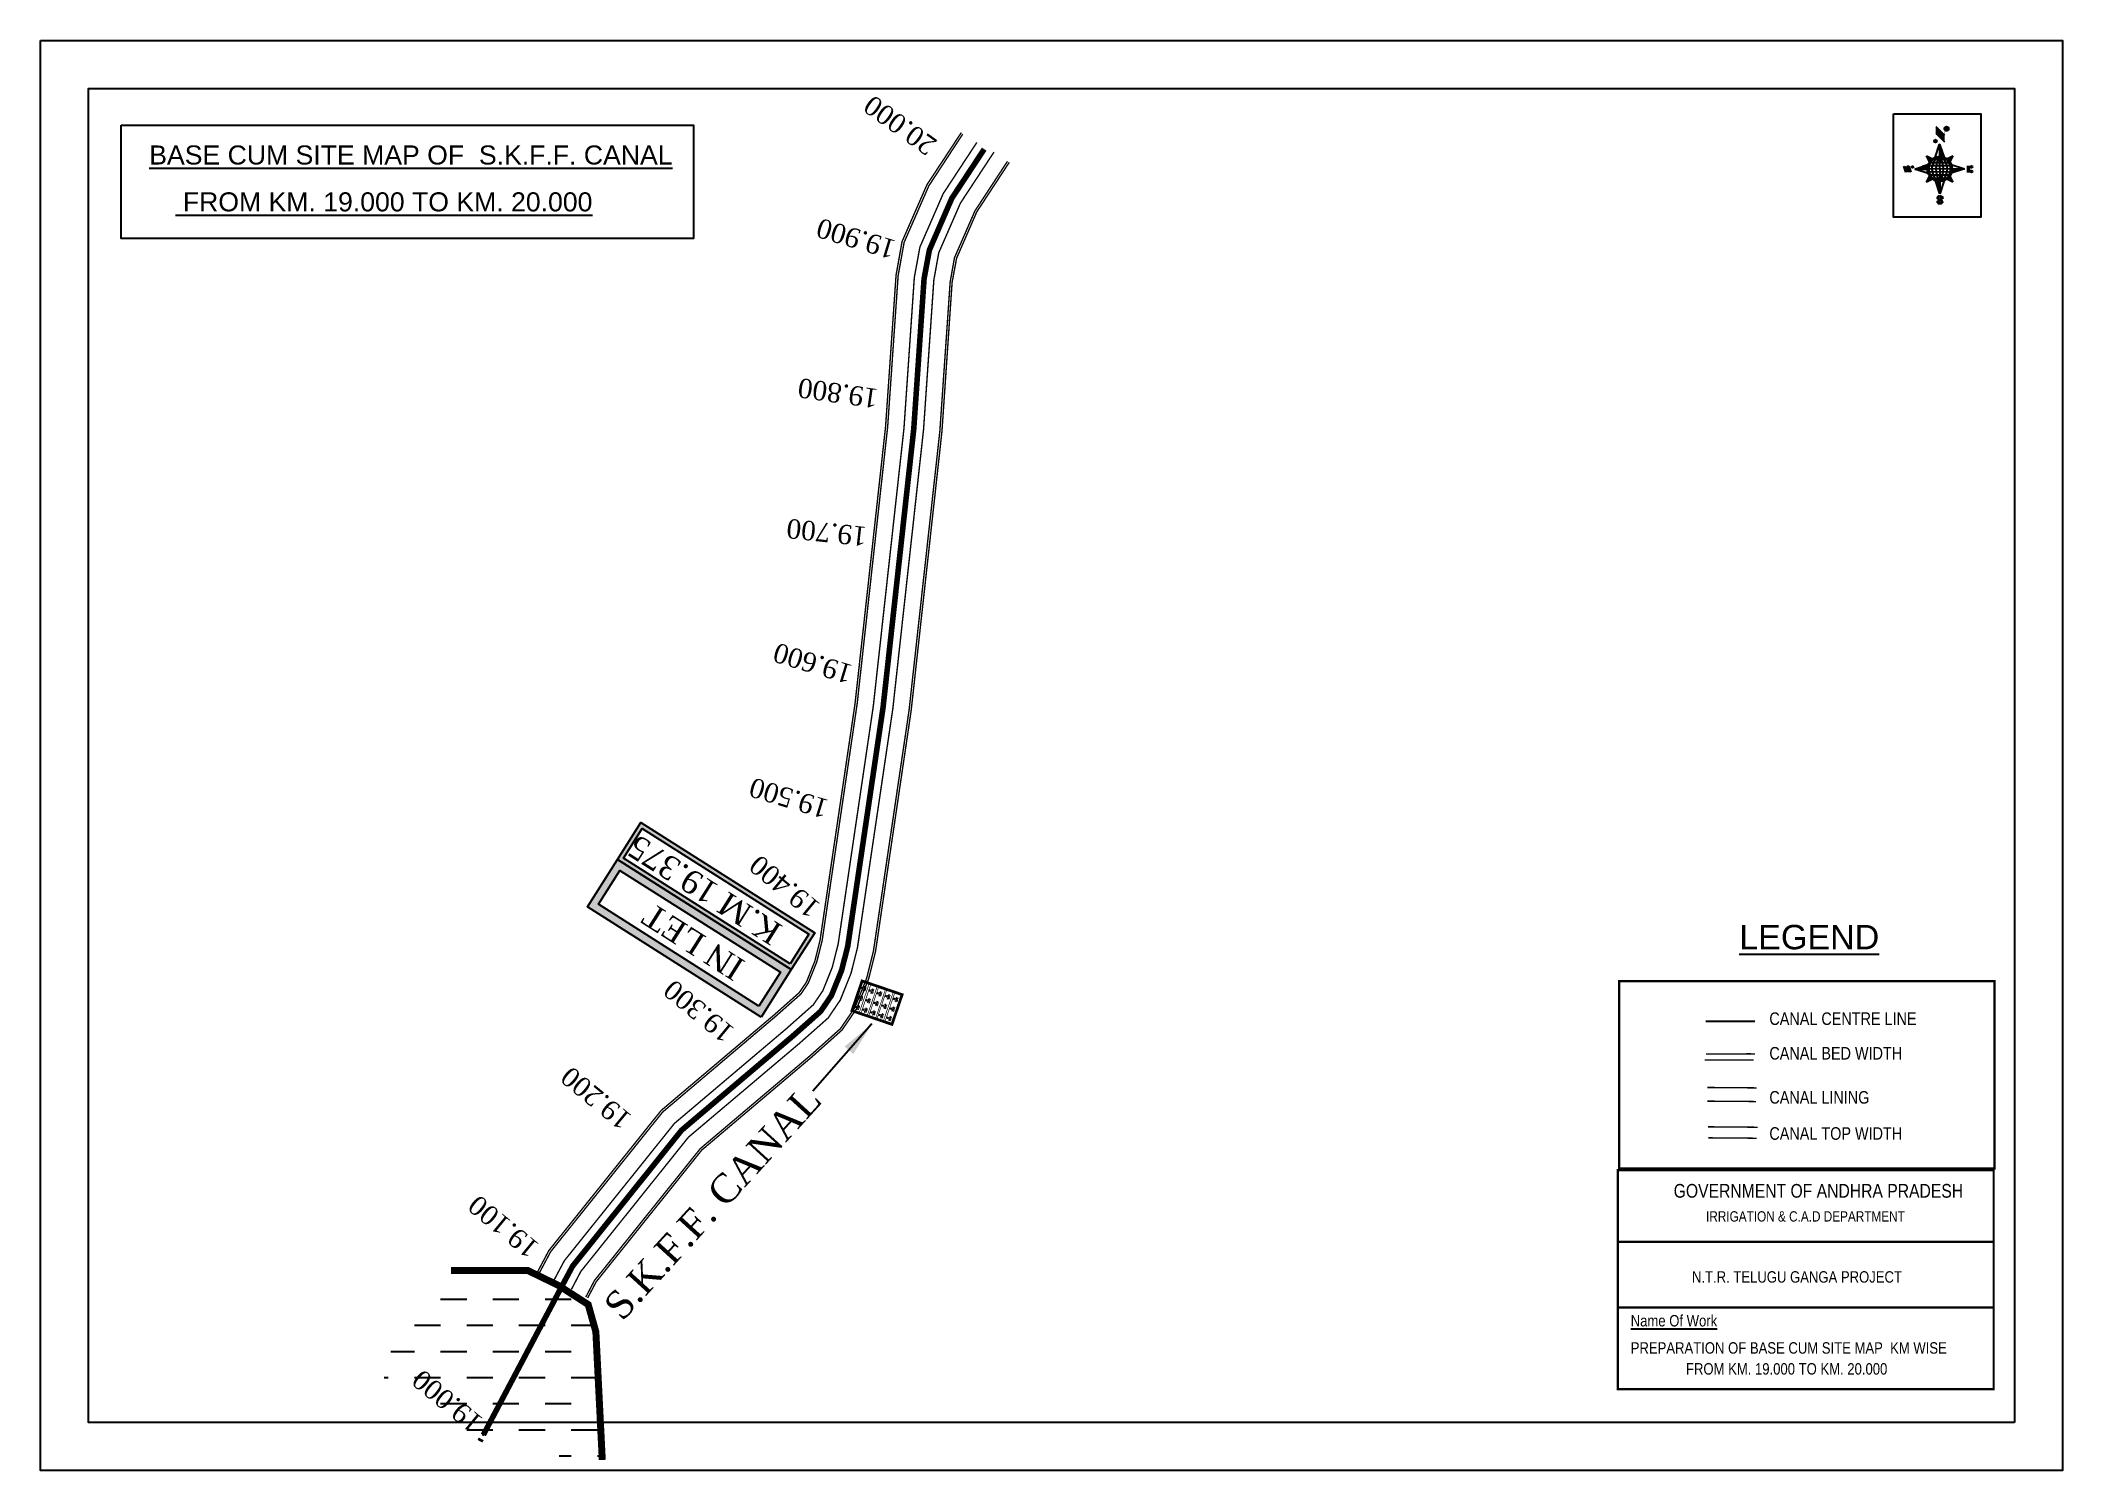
# Model space of a CAD drawing. Header units: inches. Extents: x 12 to 1462, y 11 to 1036.
import ezdxf
from ezdxf.enums import TextEntityAlignment as Align

# ---------------------------------------------------------------- set-up
doc = ezdxf.new("R2010")
doc.units = ezdxf.units.IN
doc.header["$MEASUREMENT"] = 0
for name, color, linetype in [('AQUADUCT', 1, 'Continuous'), ('bed with', 5, 'Continuous'), ('BLOCK', 7, 'Continuous'), ('bord', 1, 'Continuous'), ('C LINE COO', 6, 'Continuous'), ('cahnige', 7, 'Continuous'), ('FRAME 025', 7, 'Continuous'), ('KaluvayaLake_Utm44', 7, 'Continuous'), ('lining', 4, 'Continuous'), ('TABLE', 7, 'Continuous'), ('TEXT', 7, 'Continuous'), ('TITLEBLOCK', 7, 'Continuous'), ('top of bund', 1, 'Continuous'), ('V', 6, 'Continuous'), ('ZSTU', 7, 'Continuous')]:
    doc.layers.add(name, color=color, linetype=linetype)
doc.styles.add('5mm', font='times.ttf', dxfattribs={"height": 3})
doc.styles.add('A', font='arial.ttf')
doc.styles.add('ARIALN', font='ARIALN.TTF')
doc.styles.get("Standard").update_dxf_attribs({"font": 'arial.ttf'})
doc.dimstyles.get("Standard").update_dxf_attribs({"dimtxt": 0.18, "dimasz": 0.18, "dimexe": 0.18, "dimexo": 0.0625, "dimgap": 0.09, "dimtad": 0, "dimtih": 1, "dimtoh": 1, "dimdec": 4, "dimzin": 0, "dimdsep": 46, "dimtxsty": 'Standard', "dimcen": 0.09, "dimadec": 0, "dimazin": 0, "dimtfac": 1, "dimtdec": 4, "dimtofl": 0, "dimtmove": 0, "dimatfit": 3, "dimfxl": 1, "dimtolj": 1, "dimtzin": 0, "dimarcsym": 0})
pattern_1 = [(267.297113149, (-8720374.938, 50637915.138), (10.5367255337, -0.497431438), [])]
pattern_2 = [(357.297113149, (-8720374.938, 50637915.138), (0.497431438, 10.5367255337), [])]

# ---------------------------------------------------------------- blocks, each defined once
blk = doc.blocks.new('IN')
at = {"layer": 'ZSTU'}
for points in [[(319839.5, 1602417.4), (319839.6, 1602417.3), (319839.5, 1602417.1), (319839.3, 1602417.3)], [(319846.6, 1602417.4), (319846.8, 1602417.3), (319846.6, 1602417.1), (319846.4, 1602417.3)], [(319853.9, 1602417.4), (319854.1, 1602417.3), (319853.9, 1602417.1), (319853.7, 1602417.3)], [(319839.5, 1602411.6), (319839.6, 1602411.5), (319839.5, 1602411.3), (319839.3, 1602411.5)], [(319839.5, 1602405.5), (319839.6, 1602405.4), (319839.5, 1602405.2), (319839.3, 1602405.4)], [(319846.6, 1602411.6), (319846.8, 1602411.5), (319846.6, 1602411.3), (319846.4, 1602411.5)], [(319846.6, 1602405.5), (319846.8, 1602405.4), (319846.6, 1602405.2), (319846.4, 1602405.4)], [(319853.9, 1602411.6), (319854.1, 1602411.5), (319853.9, 1602411.3), (319853.7, 1602411.5)], [(319853.9, 1602405.5), (319854.1, 1602405.4), (319853.9, 1602405.2), (319853.7, 1602405.4)], [(319839.5, 1602399.3), (319839.6, 1602399.1), (319839.5, 1602398.9), (319839.3, 1602399.1)], [(319839.5, 1602393.2), (319839.6, 1602393), (319839.5, 1602392.8), (319839.3, 1602393)], [(319846.6, 1602399.3), (319846.8, 1602399.1), (319846.6, 1602398.9), (319846.4, 1602399.1)], [(319846.6, 1602393.2), (319846.8, 1602393), (319846.6, 1602392.8), (319846.4, 1602393)], [(319853.9, 1602399.3), (319854.1, 1602399.1), (319853.9, 1602398.9), (319853.7, 1602399.1)], [(319853.9, 1602393.2), (319854.1, 1602393), (319853.9, 1602392.8), (319853.7, 1602393)]]:
    blk.add_hatch(color=4, dxfattribs=at).paths.add_polyline_path(points)
at = {"layer": 'ZSTU', "color": 9, "const_width": 2}
blk.add_lwpolyline([(319836.1, 1602418.7), (319858.6, 1602418.7), (319858.6, 1602388.4), (319836.1, 1602388.4)], close=True, dxfattribs=at)
at = {"layer": 'ZSTU', "color": 4, "const_width": 0.5}
for points in [[(319839.5, 1602417.1), (319838.5, 1602416.1)], [(319839.5, 1602417.1), (319840.5, 1602416.1)], [(319839.5, 1602414.2), (319839.5, 1602416.7)], [(319846.6, 1602417.1), (319845.6, 1602416.1)], [(319846.6, 1602417.1), (319847.7, 1602416.1)], [(319846.6, 1602414.2), (319846.6, 1602416.7)], [(319853.9, 1602417.1), (319852.9, 1602416.1)], [(319853.9, 1602417.1), (319855, 1602416.1)], [(319853.9, 1602414.2), (319853.9, 1602416.7)], [(319839.5, 1602411.3), (319838.5, 1602410.3)], [(319839.5, 1602405.2), (319838.5, 1602404.2)], [(319839.5, 1602411.3), (319840.5, 1602410.3)], [(319839.5, 1602408.4), (319839.5, 1602410.9)], [(319839.5, 1602405.2), (319840.5, 1602404.2)], [(319839.5, 1602402.3), (319839.5, 1602404.9)], [(319846.6, 1602411.3), (319845.6, 1602410.3)], [(319846.6, 1602405.2), (319845.6, 1602404.2)], [(319846.6, 1602411.3), (319847.7, 1602410.3)], [(319846.6, 1602405.2), (319847.7, 1602404.2)], [(319846.6, 1602408.4), (319846.6, 1602410.9)], [(319846.6, 1602402.3), (319846.6, 1602404.9)], [(319853.9, 1602411.3), (319852.9, 1602410.3)], [(319853.9, 1602405.2), (319852.9, 1602404.2)], [(319853.9, 1602411.3), (319855, 1602410.3)], [(319853.9, 1602408.4), (319853.9, 1602410.9)], [(319853.9, 1602405.2), (319855, 1602404.2)], [(319853.9, 1602402.3), (319853.9, 1602404.9)], [(319839.5, 1602398.9), (319838.5, 1602397.9)], [(319839.5, 1602392.8), (319838.5, 1602391.9)], [(319839.5, 1602398.9), (319840.5, 1602397.9)], [(319839.5, 1602396.1), (319839.5, 1602398.6)], [(319839.5, 1602392.8), (319840.5, 1602391.8)], [(319839.5, 1602390), (319839.5, 1602392.5)], [(319846.6, 1602398.9), (319845.6, 1602397.9)], [(319846.6, 1602392.8), (319845.6, 1602391.9)], [(319846.6, 1602398.9), (319847.7, 1602397.9)], [(319846.6, 1602392.8), (319847.7, 1602391.8)], [(319846.6, 1602396.1), (319846.6, 1602398.6)], [(319846.6, 1602390), (319846.6, 1602392.5)], [(319853.9, 1602398.9), (319852.9, 1602397.9)], [(319853.9, 1602392.8), (319852.9, 1602391.9)], [(319853.9, 1602398.9), (319855, 1602397.9)], [(319853.9, 1602396.1), (319853.9, 1602398.6)], [(319853.9, 1602392.8), (319855, 1602391.8)], [(319853.9, 1602390), (319853.9, 1602392.5)]]:
    blk.add_lwpolyline(points, dxfattribs=at)
at = {"layer": 'ZSTU', "color": 4}
for points in [[(319839.5, 1602417.4), (319839.6, 1602417.3), (319839.5, 1602417.1), (319839.3, 1602417.3), (319839.5, 1602417.4)], [(319846.6, 1602417.4), (319846.8, 1602417.3), (319846.6, 1602417.1), (319846.4, 1602417.3), (319846.6, 1602417.4)], [(319853.9, 1602417.4), (319854.1, 1602417.3), (319853.9, 1602417.1), (319853.7, 1602417.3), (319853.9, 1602417.4)], [(319838.2, 1602415.2), (319838.2, 1602415.8)], [(319838.2, 1602409.4), (319838.2, 1602410)], [(319838.2, 1602403.3), (319838.2, 1602403.9)], [(319838.5, 1602414.2), (319838.5, 1602414.8)], [(319838.5, 1602408.4), (319838.5, 1602409)], [(319838.5, 1602402.3), (319838.5, 1602402.9)], [(319838.7, 1602409.4), (319838.7, 1602410)], [(319838.7, 1602403.3), (319838.7, 1602403.9)], [(319839.5, 1602411.6), (319839.6, 1602411.5), (319839.5, 1602411.3), (319839.3, 1602411.5), (319839.5, 1602411.6)], [(319839.5, 1602405.5), (319839.6, 1602405.4), (319839.5, 1602405.2), (319839.3, 1602405.4), (319839.5, 1602405.5)], [(319840, 1602415.2), (319840, 1602415.8)], [(319840, 1602409.4), (319840, 1602410)], [(319840, 1602403.3), (319840, 1602403.9)], [(319840.4, 1602414.3), (319840.4, 1602414.9)], [(319840.4, 1602408.5), (319840.4, 1602409.1)], [(319840.4, 1602402.4), (319840.4, 1602403)], [(319840.7, 1602415.3), (319840.7, 1602415.9)], [(319840.7, 1602409.5), (319840.7, 1602410.1)], [(319840.7, 1602403.4), (319840.7, 1602404)], [(319845.4, 1602415.2), (319845.4, 1602415.8)], [(319845.4, 1602409.4), (319845.4, 1602410)], [(319845.4, 1602403.3), (319845.4, 1602403.9)], [(319845.6, 1602414.2), (319845.6, 1602414.8)], [(319845.6, 1602408.4), (319845.6, 1602409)], [(319845.6, 1602402.3), (319845.6, 1602402.9)], [(319845.8, 1602415.2), (319845.8, 1602415.7)], [(319845.8, 1602409.4), (319845.8, 1602410)], [(319845.8, 1602403.3), (319845.8, 1602403.9)], [(319846.6, 1602411.6), (319846.8, 1602411.5), (319846.6, 1602411.3), (319846.4, 1602411.5), (319846.6, 1602411.6)], [(319846.6, 1602405.5), (319846.8, 1602405.4), (319846.6, 1602405.2), (319846.4, 1602405.4), (319846.6, 1602405.5)], [(319847.1, 1602415.2), (319847.1, 1602415.8)], [(319847.1, 1602409.4), (319847.1, 1602410)], [(319847.1, 1602403.3), (319847.1, 1602403.9)], [(319847.5, 1602414.3), (319847.5, 1602414.9)], [(319847.5, 1602408.5), (319847.5, 1602409.1)], [(319847.5, 1602402.4), (319847.5, 1602403)], [(319847.8, 1602415.3), (319847.8, 1602415.9)], [(319847.8, 1602409.5), (319847.8, 1602410.1)], [(319847.8, 1602403.4), (319847.8, 1602404)], [(319852.6, 1602415.2), (319852.6, 1602415.8)], [(319852.6, 1602409.4), (319852.6, 1602410)], [(319852.6, 1602403.3), (319852.6, 1602403.9)], [(319852.9, 1602414.2), (319852.9, 1602414.8)], [(319852.9, 1602408.4), (319852.9, 1602409)], [(319852.9, 1602402.3), (319852.9, 1602402.9)], [(319853.1, 1602415.2), (319853.1, 1602415.7)], [(319853.1, 1602409.4), (319853.1, 1602410)], [(319853.1, 1602403.3), (319853.1, 1602403.9)], [(319853.9, 1602411.6), (319854.1, 1602411.5), (319853.9, 1602411.3), (319853.7, 1602411.5), (319853.9, 1602411.6)], [(319853.9, 1602405.5), (319854.1, 1602405.4), (319853.9, 1602405.2), (319853.7, 1602405.4), (319853.9, 1602405.5)], [(319854.4, 1602415.2), (319854.4, 1602415.8)], [(319854.4, 1602409.4), (319854.4, 1602410)], [(319854.4, 1602403.3), (319854.4, 1602403.9)], [(319854.8, 1602414.3), (319854.8, 1602414.9)], [(319854.8, 1602408.5), (319854.8, 1602409.1)], [(319854.8, 1602402.4), (319854.8, 1602403)], [(319855.1, 1602415.3), (319855.1, 1602415.9)], [(319855.1, 1602409.5), (319855.1, 1602410.1)], [(319855.1, 1602403.4), (319855.1, 1602404)], [(319838.2, 1602397), (319838.2, 1602397.6)], [(319838.2, 1602391), (319838.2, 1602391.6)], [(319838.5, 1602396.1), (319838.5, 1602396.7)], [(319838.5, 1602390), (319838.5, 1602390.6)], [(319838.7, 1602397), (319838.7, 1602397.6)], [(319838.7, 1602390.9), (319838.7, 1602391.5)], [(319839.5, 1602399.3), (319839.6, 1602399.1), (319839.5, 1602398.9), (319839.3, 1602399.1), (319839.5, 1602399.3)], [(319839.5, 1602393.2), (319839.6, 1602393), (319839.5, 1602392.8), (319839.3, 1602393), (319839.5, 1602393.2)], [(319840, 1602397), (319840, 1602397.6)], [(319840, 1602391), (319840, 1602391.6)], [(319840.4, 1602396.2), (319840.4, 1602396.7)], [(319840.4, 1602390.1), (319840.4, 1602390.7)], [(319840.7, 1602397.1), (319840.7, 1602397.7)], [(319840.7, 1602391.1), (319840.7, 1602391.7)], [(319845.4, 1602397), (319845.4, 1602397.6)], [(319845.4, 1602391), (319845.4, 1602391.6)], [(319845.6, 1602396.1), (319845.6, 1602396.7)], [(319845.6, 1602390), (319845.6, 1602390.6)], [(319845.8, 1602397), (319845.8, 1602397.6)], [(319845.8, 1602390.9), (319845.8, 1602391.5)], [(319846.6, 1602399.3), (319846.8, 1602399.1), (319846.6, 1602398.9), (319846.4, 1602399.1), (319846.6, 1602399.3)], [(319846.6, 1602393.2), (319846.8, 1602393), (319846.6, 1602392.8), (319846.4, 1602393), (319846.6, 1602393.2)], [(319847.1, 1602397), (319847.1, 1602397.6)], [(319847.1, 1602391), (319847.1, 1602391.6)], [(319847.5, 1602396.2), (319847.5, 1602396.7)], [(319847.5, 1602390.1), (319847.5, 1602390.7)], [(319847.8, 1602397.1), (319847.8, 1602397.7)], [(319847.8, 1602391.1), (319847.8, 1602391.7)], [(319852.6, 1602397), (319852.6, 1602397.6)], [(319852.6, 1602391), (319852.6, 1602391.6)], [(319852.9, 1602396.1), (319852.9, 1602396.7)], [(319852.9, 1602390), (319852.9, 1602390.6)], [(319853.1, 1602397), (319853.1, 1602397.6)], [(319853.1, 1602390.9), (319853.1, 1602391.5)], [(319853.9, 1602399.3), (319854.1, 1602399.1), (319853.9, 1602398.9), (319853.7, 1602399.1), (319853.9, 1602399.3)], [(319853.9, 1602393.2), (319854.1, 1602393), (319853.9, 1602392.8), (319853.7, 1602393), (319853.9, 1602393.2)], [(319854.4, 1602397), (319854.4, 1602397.6)], [(319854.4, 1602391), (319854.4, 1602391.6)], [(319854.8, 1602396.2), (319854.8, 1602396.7)], [(319854.8, 1602390.1), (319854.8, 1602390.7)], [(319855.1, 1602397.1), (319855.1, 1602397.7)], [(319855.1, 1602391.1), (319855.1, 1602391.7)]]:
    blk.add_lwpolyline(points, dxfattribs=at)
at = {"layer": 'ZSTU', "color": 8, "const_width": 0.5}
for points in [[(319836.1, 1602413.3), (319858.6, 1602413.3)], [(319836.1, 1602412), (319858.6, 1602412)], [(319836.1, 1602407.2), (319858.6, 1602407.2)], [(319836.1, 1602406.1), (319858.6, 1602406.1)], [(319836.1, 1602400.9), (319858.6, 1602400.9)], [(319836.1, 1602399.9), (319858.6, 1602399.9)], [(319836.1, 1602395), (319858.6, 1602395)], [(319836.1, 1602393.8), (319858.6, 1602393.8)]]:
    blk.add_lwpolyline(points, dxfattribs=at)
blk = doc.blocks.new('*X4')
at = {"color": 0, "linetype": 'Continuous'}
for p, q in [((6321.6, 240.5), (6322.3, 241.2)), ((6321.6, 240.3), (6322.3, 241)), ((6321.6, 240.1), (6322.3, 240.8)), ((6321.6, 239.9), (6322.4, 240.7)), ((6321.6, 239.8), (6322.4, 240.6)), ((6321.6, 239.6), (6322.5, 240.5)), ((6321.6, 239.4), (6322.5, 240.3)), ((6321.6, 239.2), (6322.6, 240.2)), ((6321.7, 239.1), (6322.6, 240.1)), ((6321.8, 240.8), (6322.4, 241.4)), ((6321.8, 239), (6322.7, 240)), ((6321.8, 239), (6322.8, 239.9)), ((6321.9, 238.9), (6322.9, 239.8)), ((6322, 238.8), (6323, 239.7)), ((6322.1, 241.3), (6322.4, 241.6)), ((6322.1, 238.7), (6323.1, 239.6)), ((6322.2, 238.6), (6323.1, 239.6)), ((6322.3, 238.5), (6323.2, 239.5)), ((6322.4, 238.5), (6323.3, 239.4)), ((6322.5, 238.4), (6323.4, 239.3)), ((6322.7, 238.4), (6323.6, 239.3)), ((6322.8, 238.3), (6323.7, 239.2)), ((6322.9, 238.3), (6323.8, 239.1)), ((6323.1, 238.2), (6323.9, 239.1)), ((6323.2, 238.2), (6324, 239)), ((6323.3, 238.2), (6324.2, 239)), ((6323.5, 238.1), (6324.3, 238.9)), ((6323.7, 238.1), (6324.4, 238.9)), ((6323.8, 238.1), (6324.6, 238.8)), ((6324.1, 238.2), (6324.7, 238.8)), ((6324.3, 238.3), (6324.9, 238.8)), ((6324.6, 238.3), (6325.1, 238.8)), ((6324.8, 238.4), (6325.2, 238.8)), ((6325.1, 238.5), (6325.4, 238.8)), ((6325.4, 238.6), (6325.6, 238.8))]:
    blk.add_line(p, q, dxfattribs=at)
blk = doc.blocks.new('*X3')
at = {"color": 0, "linetype": 'Continuous'}
for p, q in [((6324.4, 240.3), (6324.5, 240.4)), ((6324.6, 240.3), (6324.8, 240.5)), ((6324.7, 240.2), (6325, 240.5)), ((6324.8, 240.2), (6325.2, 240.6)), ((6325, 240.1), (6325.5, 240.6)), ((6325.1, 240.1), (6325.6, 240.6)), ((6325.2, 240), (6325.8, 240.6)), ((6325.3, 240), (6326, 240.6)), ((6325.4, 239.9), (6326.1, 240.6)), ((6325.5, 239.8), (6326.2, 240.5)), ((6325.6, 239.8), (6326.3, 240.5)), ((6325.7, 239.7), (6326.5, 240.4)), ((6325.9, 239.6), (6326.6, 240.3)), ((6326, 239.5), (6326.7, 240.3)), ((6326, 239.4), (6326.8, 240.2)), ((6326.1, 239.3), (6327, 240.2)), ((6326.2, 239.3), (6327.1, 240.1)), ((6326.3, 239.2), (6327.1, 240)), ((6326.4, 239.1), (6327.2, 239.9)), ((6326.5, 239), (6327.3, 239.8)), ((6326.5, 238.9), (6327.4, 239.7)), ((6326.6, 238.8), (6327.5, 239.6)), ((6326.7, 238.7), (6327.5, 239.5)), ((6326.8, 238.6), (6327.6, 239.4)), ((6326.8, 238.5), (6327.7, 239.3)), ((6326.8, 236.5), (6327.4, 237)), ((6326.9, 238.3), (6327.8, 239.2)), ((6326.9, 238.2), (6327.9, 239.1)), ((6326.9, 236.8), (6327.6, 237.4)), ((6327, 238.1), (6327.8, 239)), ((6327, 237.9), (6327.8, 238.8)), ((6327, 237.8), (6327.8, 238.6)), ((6327, 237.6), (6327.8, 238.4)), ((6327, 237.4), (6327.8, 238.2)), ((6327, 237.3), (6327.8, 238)), ((6327, 237.1), (6327.8, 237.9))]:
    blk.add_line(p, q, dxfattribs=at)
blk = doc.blocks.new('H')
at = {"layer": 'bord', "extrusion": (0.000427885, 0.004792, 0.999988)}
h = blk.add_hatch(dxfattribs=at)
h.set_pattern_fill('LINE', color=8, scale=84.387686, angle=-2.7029, style=0)
h.set_pattern_definition(pattern_2)
h.paths.add_polyline_path([(-492, 786, -0.090992), (-448, 775), (-486, 912)])
h = blk.add_hatch(dxfattribs=at)
h.set_pattern_fill('LINE', color=8, scale=84.387686, angle=-92.7029, style=0)
h.set_pattern_definition(pattern_1)
h.paths.add_polyline_path([(-625, 665, -0.090992), (-615, 710), (-751, 671)])
h = blk.add_hatch(dxfattribs=at)
h.set_pattern_fill('LINE', color=8, scale=84.387686, angle=-92.7029, style=0)
h.set_pattern_definition(pattern_1)
h.paths.add_polyline_path([(-246, 647), (-372, 653, -0.090992), (-382, 609)])
h = blk.add_hatch(dxfattribs=at)
h.set_pattern_fill('LINE', color=8, scale=84.387686, angle=-2.7029, style=0)
h.set_pattern_definition(pattern_2)
h.paths.add_polyline_path([(-504, 533, -0.090992), (-549, 543), (-510, 406)])
for p, q in [((-516, 1087, -1217), (-432, 994, -1217)), ((-538, 774, -1216), (-487, 906, -1216)), ((-519, 1020, -1217), (-435, 927, -1216)), ((-487, 906, -1216), (-493, 780, -1216)), ((-487, 906, -1216), (-448, 769, -1216)), ((-865, 701, -1215), (-847, 638, -1215)), ((-847, 700, -1215), (-829, 637, -1215)), ((-829, 699, -1215), (-811, 636, -1215)), ((-829, 699, -1215), (-811, 698, -1215)), ((-811, 698, -1215), (-794, 635, -1215)), ((-752, 665, -1215), (-615, 704, -1215)), ((-752, 665, -1215), (-625, 659, -1215)), ((-619, 614, -1215), (-752, 665, -1215)), ((-627, 794, -1216), (-567, 760, -1216)), ((-627, 794, -1216), (-584, 747, -1215)), ((-599, 731, -1215), (-627, 794, -1216)), ((-421, 753, -1216), (-359, 781, -1216)), ((-359, 781, -1216), (-405, 739, -1216)), ((-359, 781, -1216), (-392, 721, -1215)), ((-246, 641, -1215), (-383, 603, -1215)), ((-379, 693, -1215), (-246, 641, -1215)), ((-373, 647, -1215), (-246, 641, -1215)), ((-213, 669, -1215), (-217, 601, -1215)), ((-197, 600, -1215), (-194, 668, -1215)), ((-639, 526, -1214), (-606, 585, -1215)), ((-639, 526, -1214), (-593, 568, -1215)), ((-577, 553, -1215), (-639, 526, -1214)), ((-511, 400, -1214), (-549, 537, -1214)), ((-460, 533, -1215), (-511, 400, -1214)), ((-505, 527, -1214), (-511, 400, -1214)), ((-371, 513, -1214), (-431, 546, -1215)), ((-371, 513, -1214), (-414, 560, -1215)), ((-399, 576, -1215), (-371, 513, -1214))]:
    blk.add_line(p, q, dxfattribs=at)
at = {"layer": 'bord', "color": 8, "linetype": 'ByBlock', "extrusion": (0.000427885, 0.004792, 0.999988)}
for p, q in [((-373, 647, -1215), (-625, 659, -1215)), ((-378, 616, -1215), (-623, 628, -1215)), ((-375, 679, -1215), (-620, 691, -1215)), ((-386, 711, -1215), (-605, 722, -1215)), ((-411, 744, -1216), (-578, 752, -1216)), ((-493, 780, -1216), (-505, 527, -1214)), ((-392, 585, -1215), (-611, 595, -1215)), ((-420, 555, -1215), (-587, 562, -1215))]:
    blk.add_line(p, q, dxfattribs=at)
at = {"layer": 'bord', "extrusion": (0.000427885, 0.004792, 0.999988), "elevation": -1212}
for points, const_width in [([(-522, 960), (-516, 1093)], 1.61), ([(-434, 933), (-428, 1066)], 1.61), ([(-870, 707), (-846, 706)], 0.642), ([(-829, 643), (-855, 644)], 0.642), ([(-829, 643), (-821, 678)], 0.642), ([(-811, 642), (-784, 641)], 0.642), ([(-793, 641), (-782, 694)], 0.642), ([(-223, 676), (-174, 673)], 0.706), ([(-195, 645), (-185, 644)], 0.706), ([(-177, 605), (-226, 607)], 0.706)]:
    blk.add_lwpolyline(points, dxfattribs=dict(at, const_width=const_width))
for points, const_width in [([(-414, 1073, 1), (-398, 1058, 1)], 22.3), ([(-530, 950, 1), (-520, 939, 1)], 14.8), ([(-776, 697, 1), (-769, 690, 1)], 8.9), ([(-180, 618, 1), (-173, 611, 1)], 9.79), ([(-178, 667, 1), (-171, 660, 1)], 9.79), ([(-525, 322, 1), (-533, 329, 1)], 11.1), ([(-490, 362, 1), (-498, 369, 1)], 11.1)]:
    blk.add_lwpolyline(points, format="xyb", close=True, dxfattribs=dict(at, const_width=const_width))
for points in [[(-537, 317), (-531, 310), (-520, 307), (-505, 307), (-494, 310), (-486, 318), (-487, 326), (-491, 333), (-494, 336), (-503, 341), (-522, 347), (-530, 352), (-534, 355), (-537, 363), (-537, 373), (-530, 381), (-520, 384), (-504, 384), (-493, 380), (-487, 373)], [(-522, 348), (-526, 354), (-528, 361), (-528, 371), (-526, 375), (-521, 381), (-515, 384)], [(-505, 307), (-499, 312), (-497, 319), (-497, 327), (-501, 335), (-509, 343)]]:
    blk.add_lwpolyline(points, dxfattribs=at)
at = {"layer": 'bord', "extrusion": (0.000427885, 0.004792, 0.999988)}
for centre, radius in [((-406, 1065, -1212), 22.3), ((-525, 944, -1212), 14.8), ((-773, 694, -1212), 8.9), ((-498, 659, -1212), 127), ((-177, 615, -1212), 9.79), ((-174, 663, -1212), 9.79), ((-529, 325, -1212), 11.1), ((-494, 365, -1212), 11.1)]:
    blk.add_circle(centre, radius, dxfattribs=at)
at = {"layer": 'bord', "color": 8, "linetype": 'ByBlock', "extrusion": (0.000427885, 0.004792, 0.999988)}
for centre, radius, start, end in [((-482, 658, -1212), 128, 94.9254, 259.6691), ((-437, 656, -1212), 141, 113.2864, 241.308), ((-316, 651, -1212), 222, 142.5892, 212.0053), ((-560, 662, -1212), 141, 293.2864, 61.308), ((-681, 668, -1212), 222, 322.5892, 32.0053), ((-515, 660, -1212), 128, 274.9254, 79.6691)]:
    blk.add_arc(centre, radius, start, end, dxfattribs=at)
at = {"layer": 'bord', "extrusion": (0.000427885, 0.004792, 0.999988)}
for points in [[(-516, 1093, -1212), (-431, 1000, -1212), (-519, 1026, -1212), (-434, 933, -1212)], [(-864, 707, -1212), (-846, 706, -1212), (-846, 644, -1212), (-829, 643, -1212)], [(-829, 705, -1212), (-811, 704, -1212), (-811, 642, -1212), (-793, 641, -1212)], [(-193, 674, -1212), (-197, 606, -1212), (-213, 675, -1212), (-216, 607, -1212)]]:
    blk.add_solid(points, dxfattribs=at)
at = {"layer": 'bord', "extrusion": (0.000427885, 0.004792, 0.999988), "xscale": 7.977342409717546, "yscale": 7.977342408231451, "zscale": 7.977342408476333, "rotation": 138.0840426661453}
for name, p in [('*X3', (38301, -31929, -1212)), ('*X4', (38314, -31951, -1212))]:
    blk.add_blockref(name, p, dxfattribs=at)
blk = doc.blocks.new('KKKK')
at = {"layer": 'cahnige', "color": 1, "style": '5mm'}
blk.add_text('S.K.F.F. CANAL', height=20, rotation=19.1758, dxfattribs=at).set_placement((317677.4, 1602113.8))
at = {"layer": 'ZSTU', "color": 1}
blk.add_leader([(317936.6, 1602216.4), (317876.5, 1602194.2)], dimstyle='Standard', override={"dimasz": 25, "dimgap": 0.09, "dimtad": 0}, dxfattribs=at)

msp = doc.modelspace()

# ---------------------------------------------------------------- hatches: boundary and pattern name
at = {"layer": 'C LINE COO'}
h = msp.add_hatch(color=200, dxfattribs=at)
h.paths.add_polyline_path([(549.8, 373.9), (430.3, 449.7), (443.8, 471), (563.3, 395.2)], flags=16)
h.paths.add_polyline_path([(550.7, 369.8), (426.1, 448.8), (442.8, 475.2), (567.5, 396.1)])
h = msp.add_hatch(color=135, dxfattribs=at)
h.set_gradient(color1=(141, 177, 78), color2=(107, 135, 59), one_color=1, tint=0.38)
h.paths.add_polyline_path([(527.4, 343.7), (412.4, 416.6), (427.9, 440.9), (542.9, 368)], flags=16)
h.paths.add_polyline_path([(529.2, 335.8), (404.6, 414.8), (426.1, 448.8), (550.7, 369.8)])
at = {"layer": 'KaluvayaLake_Utm44'}
h = msp.add_hatch(dxfattribs=at)
h.set_pattern_fill('DASH', color=4, scale=150, style=0)
h.set_pattern_definition([(0, (-327769.536, -1601510.116), (18.75, 18.75), [18.75, -18.75])])
h.paths.add_polyline_path([(336.9, 25.5), (415.2, 18.3), (410.6, 110.1), (405.1, 129.7), (383.8, 143.4), (361.8, 154.1), (306.7, 154), (252.7, 81.5)])

# ---------------------------------------------------------------- linework, layer by layer
at = {"linetype": 'ByBlock'}
for points in [[(12.4, 1035.8), (1462.1, 1035.8), (1462.1, 10.7), (12.4, 10.7)], [(1427.6, 45.2), (46.9, 45.2), (46.9, 1001.3), (1427.6, 1001.3)]]:
    msp.add_lwpolyline(points, close=True, dxfattribs=at)
at = {"linetype": 'ByBlock', "elevation": -0.1}
msp.add_lwpolyline([(1340.9, 983.2), (1403.5, 983.2), (1403.5, 909.2), (1340.9, 909.2)], close=True, dxfattribs=at)
at = {"layer": 'bed with', "const_width": 1}
for points in [[(683.7, 962.7), (659.6, 926), (642.9, 887.7), (638.9, 865.9), (631.5, 758), (609.5, 558.7), (584.3, 388.1), (580.1, 371.5), (573.3, 354.6), (566.4, 344.5), (547.1, 327.4), (466.9, 259.5), (388, 161.1), (380.6, 147.2)], [(696, 955.8), (672, 919.3), (656.4, 883.6), (652.9, 864.1), (645.5, 756.7), (623.5, 556.9), (598.1, 385.3), (593.5, 367.1), (585.8, 347.9), (577.1, 335.1), (556.4, 316.8), (477, 249.7), (399.8, 153.4), (393.1, 140.6)], [(1240.6, 304.9), (1238.5, 304.9), (1205.7, 304.9), (1205.5, 304.9)], [(1241.7, 309.3), (1238.5, 309.4), (1206.4, 309.3)]]:
    msp.add_lwpolyline(points, dxfattribs=at)
at = {"layer": 'BLOCK', "color": 4}
for p in [(647.2, 872.1), (639.6, 773.5), (629.4, 675.1), (618.6, 576.7), (604.8, 478.7), (589.7, 380.9), (529.7, 303.4), (456.5, 235.3), (386.8, 143.9), (329.9, 36.2)]:
    msp.add_point(p, dxfattribs=at)
at = {"layer": 'C LINE COO', "const_width": 4}
for points in [[(689, 957.9), (665.8, 922.7), (649.7, 885.6), (645.9, 865), (638.5, 757.3), (616.5, 557.8), (591.2, 386.7), (586.8, 369.3), (579.5, 351.3), (571.7, 339.8), (551.7, 322.1), (472, 254.6), (393.9, 157.2), (386.8, 143.9)], [(386.8, 143.9), (329.9, 36.2)], [(328.4, 33.4), (327.5, 31.7)]]:
    msp.add_lwpolyline(points, dxfattribs=at)
at = {"layer": 'C LINE COO', "color": 105}
for points in [[(529.2, 335.8), (404.6, 414.8), (426.1, 448.8), (550.7, 369.8)], [(527.4, 343.7), (412.4, 416.6), (427.9, 440.9), (542.9, 368)]]:
    msp.add_lwpolyline(points, close=True, dxfattribs=at)
at = {"layer": 'C LINE COO'}
msp.add_point((581.5, 356.3), dxfattribs=at)
at = {"layer": 'FRAME 025', "lineweight": -3, "const_width": 1.64}
for points in [[(1144.2, 361.4), (1413.3, 361.4), (1413.3, 227.2), (1144.2, 227.2)], [(1143.3, 226), (1412.7, 226), (1412.7, 69), (1143.3, 69)]]:
    msp.add_lwpolyline(points, close=True, dxfattribs=at)
for points in [[(1143.3, 174.7), (1412.7, 174.7)], [(1143.3, 127.6), (1412.7, 127.6)], [(1143.3, 69), (1412.7, 69)]]:
    msp.add_lwpolyline(points, dxfattribs=at)
at = {"layer": 'KaluvayaLake_Utm44', "color": 4, "const_width": 5}
msp.add_lwpolyline([(306.7, 154), (361.8, 154.1), (383.8, 143.4), (405.1, 129.7), (410.6, 110.1), (415.2, 18.3)], dxfattribs=at)
at = {"layer": 'lining', "const_width": 1}
for points in [[(673.6, 968.7), (649.3, 931.6), (631.6, 891.1), (627.3, 867.3), (619.8, 759), (597.9, 560.2), (572.8, 390.4), (568.9, 375.1), (562.9, 360.2), (557.6, 352.3), (539.5, 336.3), (458.5, 267.7), (378.2, 167.6), (370.2, 152.6)], [(705.7, 949.2), (682.4, 913.7), (667.7, 880.1), (664.6, 862.7), (657.2, 755.7), (635.1, 555.4), (609.6, 383.1), (604.7, 363.5), (596.2, 342.4), (585.9, 327.4), (564, 307.9), (485.5, 241.5), (409.6, 146.9), (403.4, 135.1)], [(1207.4, 285.3), (1232.1, 285.1), (1242.8, 285)], [(1207.4, 275.5), (1234.2, 275.3), (1242.3, 275.2)]]:
    msp.add_lwpolyline(points, dxfattribs=at)
at = {"layer": 'top of bund', "color": 1, "const_width": 1}
for points in [[(672.6, 969.8), (647.9, 932.3), (630.1, 891.6), (625.8, 867.5), (618.3, 759.1), (596.4, 560.4), (571.3, 390.7), (567.5, 375.6), (561.6, 360.9), (556.4, 353.3), (538.5, 337.4), (457.4, 268.8), (376.9, 168.4), (368.9, 153.3)], [(707, 948.5), (683.7, 913), (669.2, 879.7), (666, 862.5), (658.7, 755.5), (636.6, 555.2), (611.1, 382.8), (606.1, 363), (597.5, 341.7), (587, 326.4), (565, 306.8), (486.5, 240.4), (410.9, 146.1), (404.7, 134.4)]]:
    msp.add_lwpolyline(points, dxfattribs=at)
at = {"layer": 'top of bund', "const_width": 1}
for points in [[(1207.9, 257.1), (1232.5, 256.9), (1243.4, 256.8)], [(1242.9, 248.9), (1235, 249), (1208.1, 249.2)]]:
    msp.add_lwpolyline(points, dxfattribs=at)
at = {"layer": 'V', "color": 6, "const_width": 0.229}
msp.add_lwpolyline([(1241.5, 332.9), (1238.9, 333), (1206.3, 332.9)], dxfattribs=at)
at = {"layer": 'V', "color": 6}
msp.add_lwpolyline([(1206.3, 332.9), (1241.5, 332.9)], dxfattribs=at)
at = {"layer": 'ZSTU'}
msp.add_lwpolyline([(70.2, 975.1), (480.6, 975.1), (480.6, 893.8), (70.2, 893.8)], close=True, dxfattribs=at)
at = {"layer": 'ZSTU', "color": 200}
for points in [[(550.7, 369.8), (426.1, 448.8), (442.8, 475.2), (567.5, 396.1)], [(549.8, 373.9), (430.3, 449.7), (443.8, 471), (563.3, 395.2)]]:
    msp.add_lwpolyline(points, close=True, dxfattribs=at)

# ---------------------------------------------------------------- block references
at = {"layer": 'AQUADUCT', "color": 1, "xscale": 0.0703495379661093, "yscale": 0.07034953800030053, "zscale": 0.07034953795990817, "rotation": 3.078330607406165}
msp.add_blockref('H', (1411.5, 899.7, 85.4), dxfattribs=at)
at = {"layer": 'ZSTU'}
for name, p, rotation in [('IN', (1413445.4, -820569.1), 71.12977612413789), ('KKKK', (484778.3, -1559720.7), 28.46570588548476)]:
    msp.add_blockref(name, p, dxfattribs=dict(at, rotation=rotation))

# ---------------------------------------------------------------- texts
at = {"layer": 'cahnige', "style": '5mm'}
for s, rotation, p in [('20.000', 144.4362, (656.1, 963.8)), ('19.900', 163.1993, (626.7, 892)), ('19.800', 171.8434, (613.7, 785.7)), ('19.700', 173.8901, (605.5, 686.9)), ('19.600', 163.1993, (595.7, 587.6)), ('19.500', 163.1993, (578.5, 491)), ('19.400', 140.487, (572.5, 416.2)), ('19.300', 140.487, (511, 326.8)), ('19.200', 140.487, (437.3, 264.5)), ('19.100', 140.487, (370.9, 172.4)), ('19.000', 140.487, (330.7, 47.3))]:
    msp.add_text(s, height=13.88, rotation=rotation, dxfattribs=at).set_placement(p)
at = {"layer": 'TABLE', "extrusion": (0.000201441, 0.004807, 0.999988), "style": 'A'}
msp.add_text('%%ULEGEND', height=17.48, rotation=359.9999, dxfattribs=at).set_placement((1280.5, 393.1, 2.1), align=Align.MIDDLE)
at = {"layer": 'TEXT', "color": 6}
for s, p in [('%%UBASE CUM SITE MAP OF  S.K.F.F. CANAL', (90.4, 946.9)), ('%%U FROM KM. 19.000 TO KM. 20.000', (109.2, 913.3))]:
    msp.add_text(s, height=13.655, dxfattribs=at).set_placement(p)
at = {"layer": 'TITLEBLOCK', "extrusion": (0.000201441, 0.004807, 0.999988), "style": 'ARIALN'}
for s, height, p in [('CANAL CENTRE LINE', 9.013, (1251.9, 330.1, 1.8)), ('CANAL BED WIDTH', 9.013, (1251.9, 305.3, 1.7)), ('CANAL LINING', 9.013, (1251.9, 273.7, 1.6)), ('CANAL TOP WIDTH', 9.013, (1251.9, 247.8, 1.4)), ('GOVERNMENT OF ANDHRA PRADESH ', 9.822, (1183.3, 206.3, -0.1)), ('IRRIGATION & C.A.D DEPARTMENT', 7.366, (1206.5, 189.2, -0.1)), ('N.T.R. TELUGU GANGA PROJECT', 8.185, (1196.4, 145.4, 0)), ('%%UName Of Work', 8.185, (1152.5, 114, -0.2)), ('PREPARATION OF BASE CUM SITE MAP  KM WISE', 8.185, (1152.5, 94.5, -0.3))]:
    msp.add_text(s, height=height, rotation=359.9999, dxfattribs=at).set_placement(p)
at = {"layer": 'TITLEBLOCK', "style": 'ARIALN'}
msp.add_text(' FROM KM. 19.000 TO KM. 20.000', height=8.185, rotation=359.9999, dxfattribs=at).set_placement((1189.5, 79.5))
at = {"layer": 'ZSTU', "style": '5mm'}
for s, p in [('K.M 19.375', (545.2, 400.8)), ('IN LET', (518.6, 375.3))]:
    msp.add_text(s, height=16.84, rotation=147.6132, dxfattribs=at).set_placement(p)

doc.saveas('drawing.dxf')
